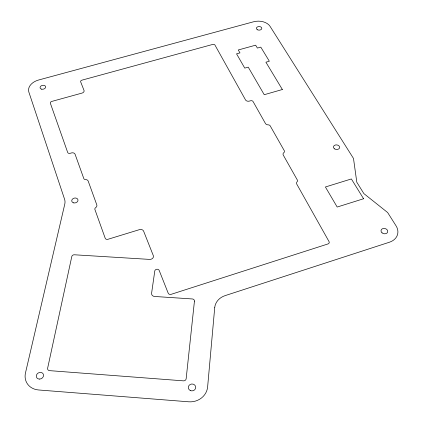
<?xml version="1.0" encoding="UTF-8"?>
<svg xmlns="http://www.w3.org/2000/svg" width="423" height="423" viewBox="0 0 423 423"><rect width="100%" height="100%" fill="white"/><g stroke="black" fill="none" stroke-linecap="round" stroke-linejoin="round"><path stroke-width="0.63" d="M214.715 307.68L207.624 386.934A17.306 16.032 -4.8 0 1 188.706 401.797L38.572 389.969A17.433 15.054 -27.9 0 1 25.475 372.959L64.761 204.193A14.842 11.426 -14.7 0 0 64.566 199.207L28.859 92.082A13.229 9.153 -11.6 0 1 38.63 80L253.631 21.769A12.627 8.418 0.1 0 1 270.038 26.311L353.496 158.456L356.8 182.207L363.849 193.57L387.653 212.542L396.076 225.871A15.884 12.357 13.1 0 1 389.461 242.21L225.142 295.614A16.349 14.208 2.2 0 0 214.715 307.68M194.443 301.134L186.157 378.738A2.496 2.3 -6.3 0 1 183.423 380.848L49.549 370.643A2.512 2.173 -26.6 0 1 47.63 368.222L71.799 256.507A2.258 1.835 -15.4 0 1 74.395 254.783L149.679 259.405A3.379 2.802 -8 0 0 153.3 255.592L143.624 231.175A3.31 2.681 -8.4 0 0 139.495 229.626L107.928 239.291A2.215 1.792 -11.6 0 1 105.205 238.244L94.905 209.517A2.157 1.697 -11.5 0 1 95.661 207.651A3.231 2.527 -11.7 0 0 96.788 204.854L88.206 181.134A3.157 2.416 -11.5 0 0 85.557 179.574A2.099 1.597 -11.4 0 1 83.796 178.538L75.093 154.268A3.077 2.289 -11.6 0 0 71.376 152.952L70.144 153.306A2.046 1.518 -11.7 0 1 67.675 152.433L50.363 103.244A1.946 1.369 -11.4 0 1 51.78 101.425L81.999 93.092A2.887 2.025 -9.6 0 0 84.024 90.422L80.666 81.866A1.872 1.301 -9.4 0 1 81.983 80.148L212.653 44.447A1.824 1.237 -2 0 1 214.995 45.129L245.525 99.918A2.95 2.115 0.3 0 0 249.369 101.102L250.511 100.774A1.972 1.417 0.5 0 1 253.081 101.568L265.433 123.463A3.03 2.221 1.9 0 0 268.267 124.87A2.025 1.491 1.9 0 1 270.16 125.811L284.362 150.831A2.083 1.565 3.3 0 1 283.933 152.539A3.135 2.358 3.6 0 0 283.288 155.114L297.374 180.076A2.147 1.65 5 0 1 297.147 181.71A3.231 2.49 5.4 0 0 296.803 184.179L329.025 241.565A2.289 1.84 9.8 0 1 327.936 243.965L171.135 294.329A2.327 1.993 -6.4 0 1 168.19 293.16L159.201 270.477A2.284 1.919 -7.6 0 0 156.811 269.255A2.284 1.919 -7.6 0 0 154.776 271.016L151.593 293.239A3.49 2.987 -8.4 0 0 154.628 296.47L192.328 298.955A2.348 2.03 -3.5 0 1 194.443 301.134M363.579 198.752L337.184 207.043L325.403 186.987L351.365 178.955L363.579 198.752M282.358 89.517L264.232 94.71L248.238 67.141L244.758 68.114L236.542 53.832L239.973 52.886L238.281 49.972L255.651 45.182L257.39 48.069L260.79 47.127L269.351 61.229L265.903 62.197L282.358 89.517M334.641 148.896A3.104 2.289 6.7 0 0 339.611 147.675A3.104 2.289 6.7 0 0 335.397 144.994A3.104 2.289 6.7 0 0 334.641 148.896M382.048 232.84A3.41 2.649 13.3 0 0 387.658 232.042A3.41 2.649 13.3 0 0 383.428 228.457A3.41 2.649 13.3 0 0 382.048 232.84M190.213 390.477A3.712 3.447 -4.4 0 0 195.722 387.341A3.712 3.447 -4.4 0 0 190.096 384.512A3.712 3.447 -4.4 0 0 190.213 390.477M39.588 379.087A3.744 3.231 -28.2 0 0 43.225 373.98A3.744 3.231 -28.2 0 0 36.96 374.149A3.744 3.231 -28.2 0 0 39.588 379.087M73.665 202.876A3.167 2.453 -12.9 0 0 77.98 199.889A3.167 2.453 -12.9 0 0 72.973 198.678A3.167 2.453 -12.9 0 0 73.665 202.876M41.718 89.195A2.829 1.956 -11.5 0 0 45.642 86.773A2.829 1.956 -11.5 0 0 41.211 85.843A2.829 1.956 -11.5 0 0 41.718 89.195M257.607 29.832A2.702 1.798 0.2 0 0 261.805 28.463A2.702 1.798 0.2 0 0 257.914 26.723A2.702 1.798 0.2 0 0 257.607 29.832"/></g></svg>
